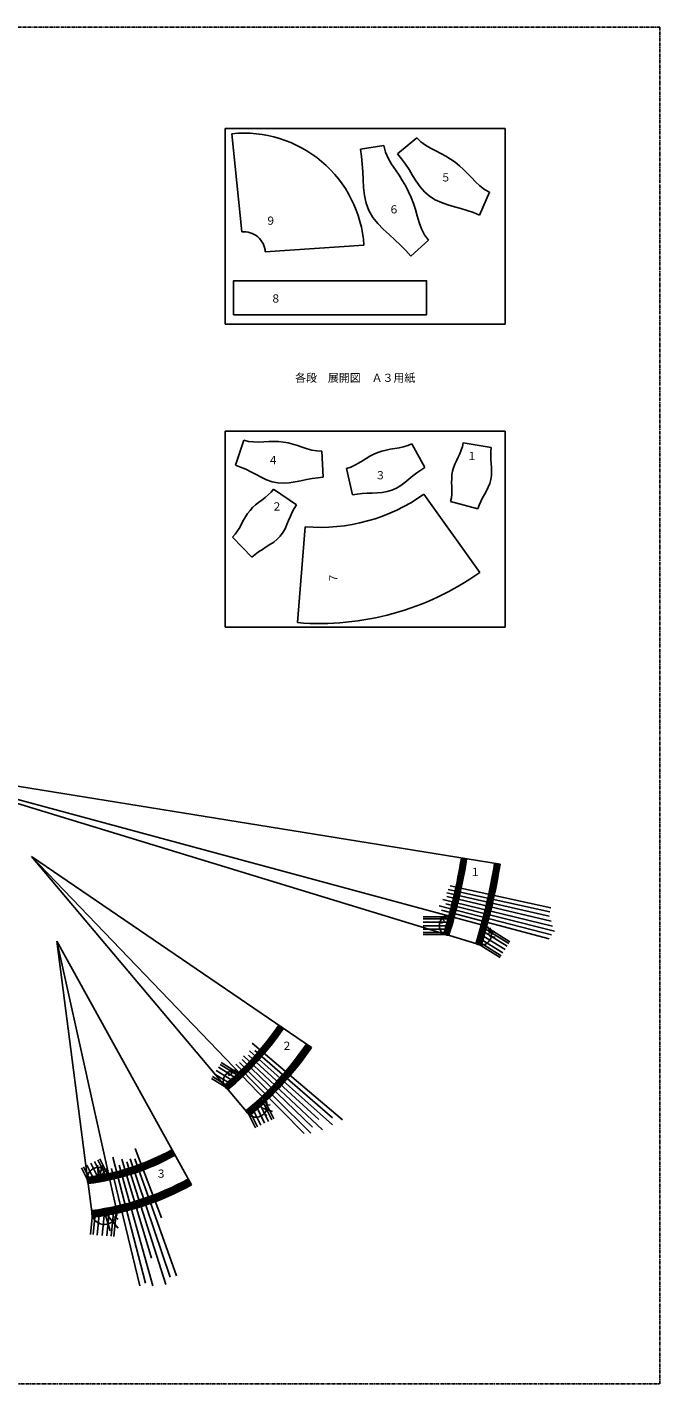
# Model space of a CAD drawing. Units: millimetres, scale not verified. Extents: x -4768 to -2336, y -3247 to -1259.
# Drawn here: x -3262 to -2336, y -3247 to -1259 of the extents above; entities that cross this region are included whole.
import ezdxf
from ezdxf.enums import TextEntityAlignment as Align

# ---------------------------------------------------------------- set-up
doc = ezdxf.new("R2010")
doc.units = ezdxf.units.MM
doc.linetypes.add('CHAIN1', pattern=[8, 5, -1, 1, -1])
doc.layers.add('0-0', color=7, linetype='Continuous')
doc.styles.add('ＭＳ ゴシック', font='')
doc.styles.get('ＭＳ ゴシック').set_extended_font_data('MS Gothic')

msp = doc.modelspace()

# ---------------------------------------------------------------- linework, layer by layer
at = {"layer": '0-0', "color": 6}
for p, q in [((-2562.629, -1406.862), (-2972.451, -1406.862)), ((-2972.451, -1693.653), (-2972.451, -1406.862)), ((-2562.629, -1406.862), (-2562.629, -1693.653)), ((-2948.125, -1558.742), (-2962.649, -1414.665)), ((-2720.029, -1444.2), (-2691.811, -1420.637)), ((-2679.097, -1431.658), (-2671.686, -1436.005)), ((-2774.369, -1437.408), (-2740.044, -1432.209)), ((-2720.029, -1444.2), (-2714.142, -1451.594)), ((-2714.143, -1451.594), (-2708.561, -1459.315)), ((-2707.981, -1491.633), (-2703.846, -1499.829)), ((-2700.152, -1508.232), (-2703.846, -1499.829)), ((-2585.548, -1500.24), (-2600.229, -1533.944)), ((-2608.979, -1530.373), (-2617.958, -1527.186)), ((-2600.229, -1533.944), (-2608.98, -1530.373)), ((-2674.693, -1570.771), (-2700.536, -1593.95)), ((-2913.745, -1587.808), (-2769.26, -1578.165)), ((-2972.451, -1693.653), (-2562.629, -1693.653)), ((-2562.629, -1850.877), (-2972.451, -1850.877)), ((-2972.451, -2137.668), (-2972.451, -1850.877)), ((-2945.152, -1863.929), (-2957.524, -1900.35)), ((-2945.152, -1863.929), (-2938.109, -1865.722)), ((-2938.105, -1865.723), (-2930.799, -1866.514)), ((-2930.799, -1866.514), (-2923.357, -1866.566)), ((-2699.219, -1869.101), (-2679.985, -1903.964)), ((-2562.629, -1850.877), (-2562.629, -2137.668)), ((-2845.346, -1878.341), (-2852.522, -1876.37)), ((-2838.099, -1879.563), (-2845.345, -1878.341)), ((-2830.83, -1879.751), (-2838.095, -1879.563)), ((-2828.815, -1918.163), (-2830.83, -1879.751)), ((-2794.845, -1905.199), (-2786.242, -1944.075)), ((-2686.105, -1907.63), (-2692.016, -1911.735)), ((-2679.985, -1903.964), (-2686.104, -1907.63)), ((-2901.735, -1935.431), (-2868.015, -1958.46)), ((-2786.242, -1944.075), (-2779.227, -1942.784)), ((-2779.226, -1942.783), (-2772.077, -1941.958)), ((-2599.591, -2057.624), (-2681.325, -1942.883)), ((-2642.275, -1953.798), (-2602.247, -1964.633)), ((-2961.552, -2006.019), (-2933.303, -2035.504)), ((-2896.401, -2009.02), (-2891.927, -2004.381)), ((-2888.085, -1999.207), (-2891.926, -2004.381)), ((-2866.481, -2131.313), (-2855.2, -1990.89)), ((-2972.451, -2137.668), (-2562.629, -2137.668)), ((-2644.837, -2561.402), (-2644.837, -2589.403)), ((-2605.175, -2601.512), (-2589.564, -2576.363)), ((-2968.296, -2815.642), (-2952.684, -2790.494)), ((-2881.804, -2799.472), (-2877.33, -2794.834)), ((-2873.489, -2789.659), (-2877.33, -2794.834)), ((-2912.602, -2832.327), (-2941.998, -2846.879)), ((-3172.943, -2953.45), (-3143.547, -2938.898)), ((-3032.803, -2950.386), (-3038.714, -2954.491)), ((-3026.684, -2946.721), (-3032.802, -2950.386)), ((-3167.831, -2992.938), (-3130.801, -2996.499)), ((-3132.94, -2986.832), (-3125.926, -2985.54)), ((-3125.925, -2985.539), (-3118.776, -2984.714))]:
    msp.add_line(p, q, dxfattribs=at)
at = {"layer": '0-0'}
for p, q in [((-3453.258, -2342.579), (-2589.564, -2576.363)), ((-3453.258, -2342.579), (-2597.481, -2603.862)), ((-3453.258, -2342.579), (-2569.97, -2485.493)), ((-3255.89, -2474.038), (-2912.602, -2832.327)), ((-3255.89, -2474.038), (-2936.315, -2853.629)), ((-3255.89, -2474.038), (-2846.132, -2753.888)), ((-2645.722, -2522.203), (-2496.804, -2555.328)), ((-2643.192, -2517.252), (-2495.783, -2549.037)), ((-2653.647, -2536.868), (-2493.076, -2575.884)), ((-2649.516, -2543.41), (-2489.979, -2583.274)), ((-2648.058, -2532.694), (-2495.038, -2568.824)), ((-2647.709, -2527.261), (-2497.816, -2561.626)), ((-2644.837, -2562.468), (-2682.292, -2562.468)), ((-2644.837, -2562.468), (-2682.292, -2562.468)), ((-2659.216, -2546.476), (-2494.656, -2588.732)), ((-2657.09, -2563.149), (-2651.312, -2568.927)), ((-2655.71, -2552.908), (-2498.152, -2594.459)), ((-2651.398, -2559.561), (-2648.609, -2566.295)), ((-2644.837, -2561.402), (-2644.837, -2589.403)), ((-2644.837, -2565.503), (-2682.292, -2565.503)), ((-2644.837, -2570.045), (-2682.292, -2570.045)), ((-2644.837, -2575.402), (-2682.292, -2575.402)), ((-2644.837, -2580.76), (-2682.292, -2580.76)), ((-2660.195, -2569.041), (-2654.231, -2571.511)), ((-2594.383, -2584.127), (-2559.684, -2605.667)), ((-2591.85, -2580.047), (-2557.151, -2601.587)), ((-2590.158, -2577.321), (-2555.459, -2598.862)), ((-2586.95, -2586.5), (-2577.474, -2584.283)), ((-2586.889, -2581.416), (-2583.459, -2578.954)), ((-3218.926, -2598.257), (-3130.801, -2996.499)), ((-3218.926, -2598.257), (-3021.901, -2955.39)), ((-3218.926, -2598.257), (-3166.56, -3002.758)), ((-2644.837, -2585.302), (-2682.292, -2585.302)), ((-2644.837, -2588.337), (-2682.292, -2588.337)), ((-2604.581, -2600.555), (-2569.881, -2622.095)), ((-2602.889, -2597.829), (-2568.19, -2619.37)), ((-2600.356, -2593.75), (-2565.657, -2615.29)), ((-2597.37, -2588.938), (-2562.67, -2610.478)), ((-2585.267, -2590.927), (-2577.233, -2592.247)), ((-2936.758, -2759.023), (-2815.343, -2867.448)), ((-2933.069, -2747.601), (-2800.48, -2859.958)), ((-2928.902, -2758.501), (-2815.442, -2857.206)), ((-2957.503, -2798.257), (-2982.501, -2782.738)), ((-2954.971, -2794.177), (-2979.968, -2778.658)), ((-2953.278, -2791.451), (-2978.276, -2775.933)), ((-2953.278, -2791.451), (-2978.276, -2775.933)), ((-2956.715, -2778.285), (-2856.735, -2879.96)), ((-2951.366, -2775.792), (-2846.931, -2879.277)), ((-2947.714, -2771.588), (-2844.834, -2870.919)), ((-2945.559, -2765.984), (-2829.876, -2874.815)), ((-2938.112, -2765.312), (-2835.184, -2859.656)), ((-2967.701, -2814.686), (-2992.699, -2799.168)), ((-2966.009, -2811.959), (-2991.007, -2796.441)), ((-2963.477, -2807.88), (-2988.475, -2792.361)), ((-2960.49, -2803.068), (-2985.488, -2787.55)), ((-2970.441, -2789.205), (-2965.977, -2795.423)), ((-2964.548, -2785.729), (-2962.83, -2793.071)), ((-2957.722, -2786.222), (-2958.826, -2792.941)), ((-2932.925, -2842.388), (-2920.344, -2867.802)), ((-2927.3, -2839.603), (-2914.719, -2865.017)), ((-2921.676, -2836.819), (-2909.095, -2862.233)), ((-2919.509, -2842.235), (-2902.97, -2847.82)), ((-2916.907, -2834.458), (-2904.326, -2859.872)), ((-2914.082, -2838.717), (-2906.525, -2838.21)), ((-2913.721, -2832.881), (-2901.14, -2858.295)), ((-2940.879, -2846.326), (-2928.298, -2871.739)), ((-2937.693, -2844.748), (-2925.112, -2870.162)), ((-2917.024, -2848.587), (-2911.413, -2853.494)), ((-3104.183, -2902.216), (-3065.911, -3003.601)), ((-3152.621, -2943.39), (-3163.777, -2920.855)), ((-3147.852, -2941.03), (-3159.009, -2918.494)), ((-3144.666, -2939.452), (-3155.822, -2916.917)), ((-3136.983, -2914.457), (-3089.043, -3099.449)), ((-3123.806, -2917.751), (-3080.593, -3062.896)), ((-3116.382, -2921.423), (-3059.322, -3101.245)), ((-3111.424, -2917.136), (-3052.946, -3090.595)), ((-3104.97, -2917.299), (-3043.868, -3088.366)), ((-3171.824, -2952.897), (-3182.98, -2930.361)), ((-3168.638, -2951.32), (-3179.794, -2928.784)), ((-3163.87, -2948.958), (-3175.026, -2926.424)), ((-3172.943, -2953.45), (-3143.547, -2938.898)), ((-3158.245, -2946.174), (-3169.402, -2923.639)), ((-3158.246, -2946.175), (-3159.568, -2926.465)), ((-3158.245, -2946.174), (-3151.602, -2926.504)), ((-3158.244, -2946.174), (-3144.975, -2930.996)), ((-3139.002, -2931.087), (-3097.705, -3103.063)), ((-3127.585, -2926.419), (-3078.419, -3103.061)), ((-3166.422, -2993.074), (-3169.761, -3027.798)), ((-3162.408, -2993.46), (-3165.748, -3028.184)), ((-3156.402, -2994.037), (-3159.741, -3028.762)), ((-3149.316, -2994.719), (-3152.656, -3029.443)), ((-3149.316, -2994.719), (-3129.395, -3018.878)), ((-3149.316, -2994.719), (-3140.843, -3022.421)), ((-3142.231, -2995.4), (-3145.57, -3030.124)), ((-3136.224, -2995.978), (-3139.563, -3030.702)), ((-3132.211, -2996.364), (-3135.55, -3031.088)), ((-3135.177, -3002.234), (-3129.231, -3005.395))]:
    msp.add_line(p, q, dxfattribs=at)
at = {"layer": '0-0', "color": 4, "linetype": 'CHAIN1'}
msp.add_lwpolyline([(-4768.34, -1258.508), (-4768.34, -3246.925), (-2335.907, -3246.925), (-2335.907, -1258.508)], close=True, dxfattribs=at)
at = {"layer": '0-0', "color": 6}
for points in [[(-2691.811, -1420.637), (-2685.912, -1426.597), (-2679.096, -1431.658)], [(-2774.369, -1437.408), (-2772.884, -1448.291), (-2771.734, -1459.29), (-2770.942, -1470.482), (-2770.399, -1481.911)], [(-2740.044, -1432.209), (-2737.698, -1441.646), (-2733.763, -1450.682), (-2728.727, -1459.287), (-2723.197, -1467.541), (-2717.709, -1475.588), (-2712.597, -1483.58), (-2707.981, -1491.634)], [(-2671.686, -1436.005), (-2664.051, -1439.929), (-2656.505, -1443.746), (-2649.243, -1447.701), (-2642.334, -1451.944), (-2635.766, -1456.55)], [(-2708.56, -1459.316), (-2703.229, -1467.382), (-2698.013, -1475.735)], [(-2585.548, -1500.24), (-2592.925, -1496.254), (-2599.699, -1491.136), (-2605.953, -1485.246), (-2611.866, -1479.021), (-2617.649, -1472.854), (-2623.486, -1466.996), (-2629.501, -1461.557), (-2635.766, -1456.55)], [(-2770.399, -1481.912), (-2769.773, -1493.527), (-2768.536, -1505.155), (-2766.112, -1516.513), (-2762.077, -1527.293)], [(-2698.013, -1475.735), (-2692.681, -1484.171), (-2686.923, -1492.348)], [(-2674.693, -1570.771), (-2680.483, -1562.958), (-2684.952, -1554.174), (-2688.389, -1544.814), (-2691.24, -1535.296), (-2693.959, -1525.943), (-2696.874, -1516.916), (-2700.152, -1508.231)], [(-2686.923, -1492.348), (-2680.443, -1499.855), (-2673.059, -1506.332)], [(-2636.681, -1521.679), (-2646.276, -1518.934), (-2655.741, -1515.706), (-2664.767, -1511.597), (-2673.059, -1506.332)], [(-2749.102, -1546.358), (-2756.326, -1537.263), (-2762.077, -1527.293)], [(-2617.959, -1527.186), (-2627.199, -1524.336), (-2636.68, -1521.679)], [(-2732.352, -1562.579), (-2740.917, -1554.709), (-2749.103, -1546.358)], [(-2700.536, -1593.95), (-2707.989, -1585.882), (-2715.746, -1577.998), (-2723.879, -1570.268), (-2732.351, -1562.579)], [(-2923.356, -1866.566), (-2915.912, -1866.232), (-2908.559, -1865.861)], [(-2908.559, -1865.861), (-2901.341, -1865.723), (-2894.256, -1865.976), (-2887.279, -1866.695)], [(-2866.572, -1871.671), (-2873.481, -1869.578), (-2880.369, -1867.898), (-2887.279, -1866.695)], [(-2699.219, -1869.101), (-2705.047, -1871.79), (-2711.244, -1873.724), (-2717.675, -1875.088), (-2724.185, -1876.143), (-2730.642, -1877.163), (-2736.955, -1878.372), (-2743.08, -1879.922), (-2749.014, -1881.899)], [(-2639.479, -1909.484), (-2638.076, -1904.221), (-2636.195, -1899.048), (-2633.937, -1893.939), (-2631.467, -1888.852), (-2628.997, -1883.746), (-2626.76, -1878.58), (-2624.966, -1873.323), (-2623.765, -1867.956), (-2582.829, -1874.579)], [(-2852.523, -1876.37), (-2859.596, -1874.026), (-2866.572, -1871.671)], [(-2794.845, -1905.199), (-2788.693, -1903.365), (-2782.764, -1900.722), (-2777.036, -1897.496), (-2771.453, -1893.986), (-2765.933, -1890.484), (-2760.396, -1887.22), (-2754.773, -1884.336), (-2749.013, -1881.899)], [(-2582.829, -1874.579), (-2583.481, -1880.311), (-2583.638, -1886.133), (-2583.407, -1892.037), (-2582.963, -1897.999), (-2582.526, -1903.979), (-2582.337, -1909.931), (-2582.612, -1915.802), (-2583.503, -1921.555)], [(-2957.524, -1900.35), (-2949.858, -1903.207), (-2942.303, -1906.522)], [(-2942.302, -1906.522), (-2934.802, -1910.252), (-2927.284, -1914.259)], [(-2927.283, -1914.259), (-2919.662, -1918.273), (-2911.857, -1921.915), (-2903.822, -1924.778), (-2895.562, -1926.545)], [(-2861.696, -1923.335), (-2870.121, -1925.129), (-2878.622, -1926.514), (-2887.132, -1927.089), (-2895.562, -1926.545)], [(-2845.141, -1919.97), (-2853.371, -1921.522), (-2861.695, -1923.336)], [(-2828.815, -1918.163), (-2836.968, -1918.832), (-2845.14, -1919.97)], [(-2709.275, -1925.704), (-2715.251, -1930.174), (-2721.533, -1934.05), (-2728.178, -1937.093)], [(-2692.016, -1911.736), (-2697.782, -1916.223), (-2703.495, -1920.955), (-2709.275, -1925.704)], [(-2639.479, -1909.484), (-2640.37, -1914.858), (-2640.788, -1920.347), (-2640.836, -1925.932), (-2640.682, -1931.585), (-2640.536, -1937.255), (-2640.626, -1942.884), (-2641.158, -1948.414), (-2642.275, -1953.798)], [(-2602.247, -1964.633), (-2600.479, -1959.142), (-2598.223, -1953.772), (-2595.58, -1948.488), (-2592.718, -1943.239), (-2589.855, -1937.969), (-2587.23, -1932.626), (-2585.062, -1927.162), (-2583.503, -1921.555)], [(-2909.468, -1944.136), (-2914.022, -1947.95), (-2918.769, -1951.571), (-2923.497, -1955.156), (-2928.033, -1958.844), (-2932.263, -1962.743), (-2936.127, -1966.926)], [(-2901.735, -1935.431), (-2905.318, -1939.994), (-2909.468, -1944.137)], [(-2772.077, -1941.958), (-2764.784, -1941.515), (-2757.369, -1941.292), (-2749.892, -1941.037)], [(-2749.892, -1941.037), (-2742.454, -1940.442), (-2735.177, -1939.201), (-2728.179, -1937.093)], [(-2954.233, -1996.962), (-2951.219, -1991.845), (-2948.425, -1986.568), (-2945.665, -1981.315), (-2942.771, -1976.236), (-2939.619, -1971.424), (-2936.127, -1966.926)], [(-2868.015, -1958.46), (-2871.371, -1963.829), (-2874.338, -1969.491)], [(-2874.337, -1969.49), (-2877.003, -1975.405), (-2879.508, -1981.486), (-2882.046, -1987.597), (-2884.837, -1993.564), (-2888.085, -1999.206)], [(-2961.552, -2006.019), (-2957.639, -2001.736), (-2954.233, -1996.962)], [(-2933.303, -2035.504), (-2928.557, -2031.312), (-2923.459, -2027.456)], [(-2923.46, -2027.457), (-2918.062, -2023.857), (-2912.474, -2020.388), (-2906.862, -2016.882), (-2901.434, -2013.15), (-2896.402, -2009.02)], [(-2634.561, -2519.113), (-2633.159, -2513.849), (-2631.278, -2508.676), (-2629.02, -2503.567), (-2626.55, -2498.481), (-2624.08, -2493.374), (-2621.843, -2488.208), (-2620.049, -2482.951), (-2618.848, -2477.584)], [(-2577.911, -2484.207), (-2578.564, -2489.94), (-2578.721, -2495.761), (-2578.49, -2501.665), (-2578.045, -2507.628), (-2577.609, -2513.608), (-2577.42, -2519.559), (-2577.695, -2525.431), (-2578.586, -2531.183)], [(-2634.561, -2519.113), (-2635.453, -2524.487), (-2635.87, -2529.975), (-2635.919, -2535.561), (-2635.764, -2541.213), (-2635.618, -2546.883), (-2635.708, -2552.513), (-2636.241, -2558.042), (-2637.358, -2563.426)], [(-2597.33, -2574.261), (-2595.562, -2568.77), (-2593.306, -2563.401), (-2590.662, -2558.116), (-2587.8, -2552.867), (-2584.938, -2547.598), (-2582.313, -2542.254), (-2580.145, -2536.79), (-2578.586, -2531.183)], [(-2894.872, -2734.589), (-2899.426, -2738.402), (-2904.173, -2742.024), (-2908.901, -2745.609), (-2913.437, -2749.296), (-2917.666, -2753.196), (-2921.531, -2757.378)], [(-2887.138, -2725.883), (-2890.721, -2730.446), (-2894.872, -2734.589)], [(-2939.637, -2787.415), (-2936.622, -2782.297), (-2933.829, -2777.02), (-2931.068, -2771.768), (-2928.175, -2766.688), (-2925.022, -2761.876), (-2921.531, -2757.378)], [(-2859.741, -2759.942), (-2862.406, -2765.857), (-2864.911, -2771.938), (-2867.45, -2778.049), (-2870.241, -2784.016), (-2873.488, -2789.658)], [(-2853.419, -2748.912), (-2856.775, -2754.281), (-2859.742, -2759.943)], [(-2946.956, -2796.472), (-2943.043, -2792.189), (-2939.636, -2787.415)], [(-2908.863, -2817.909), (-2903.466, -2814.31), (-2897.878, -2810.841), (-2892.266, -2807.334), (-2886.838, -2803.602), (-2881.805, -2799.473)], [(-2918.706, -2825.956), (-2913.96, -2821.764), (-2908.862, -2817.909)], [(-3045.918, -2911.858), (-3051.746, -2914.546), (-3057.943, -2916.481), (-3064.373, -2917.844), (-3070.883, -2918.9), (-3077.34, -2919.919), (-3083.653, -2921.128), (-3089.779, -2922.679), (-3095.712, -2924.656)], [(-3141.543, -2947.956), (-3135.392, -2946.122), (-3129.462, -2943.479), (-3123.735, -2940.253), (-3118.151, -2936.743), (-3112.632, -2933.241), (-3107.094, -2929.977), (-3101.472, -2927.093), (-3095.712, -2924.656)], [(-3038.714, -2954.492), (-3044.481, -2958.979), (-3050.193, -2963.712), (-3055.973, -2968.461)], [(-3096.59, -2983.794), (-3089.152, -2983.199), (-3081.876, -2981.957), (-3074.877, -2979.849)], [(-3055.974, -2968.461), (-3061.95, -2972.93), (-3068.232, -2976.806), (-3074.877, -2979.849)], [(-3118.775, -2984.714), (-3111.483, -2984.271), (-3104.068, -2984.049), (-3096.591, -2983.794)]]:
    msp.add_lwpolyline(points, dxfattribs=at)
msp.add_lwpolyline([(-2960.154, -1680.121), (-2960.154, -1630.121), (-2677.554, -1630.121), (-2677.554, -1680.121)], close=True, dxfattribs=at)
for centre, radius, start, end in [((-2944.985, -1589.893), 176.116, 3.81831, 95.75638), ((-2944.985, -1589.893), 31.309, 3.81831, 95.75635), ((-2834.108, -1728.405), 263.331, 265.40576, 305.46396), ((-2834.108, -1728.405), 404.207, 265.4062, 305.46393)]:
    msp.add_arc(centre, radius, start, end, dxfattribs=at)
at = {"layer": '0-0'}
for centre, radius, start, end in [((-3453.258, -2342.579), 837.514, 343.02176, 350.80931), ((-3453.258, -2342.579), 837.793, 343.02176, 350.80931), ((-3453.258, -2342.579), 838.594, 343.02176, 350.80931), ((-3453.258, -2342.579), 839.813, 343.02176, 350.80931), ((-3453.258, -2342.579), 841.28, 343.02176, 350.80931), ((-3453.258, -2342.579), 842.779, 343.02176, 350.80931), ((-3453.258, -2342.579), 844.073, 343.02176, 350.80931), ((-3453.258, -2342.579), 844.951, 343.02176, 350.80931), ((-3453.258, -2342.579), 845.262, 343.02176, 350.80931), ((-3453.258, -2342.579), 886.73, 343.02176, 350.80931), ((-3453.258, -2342.579), 887.02, 343.02176, 350.80931), ((-3453.258, -2342.579), 887.852, 343.02176, 350.80931), ((-3453.258, -2342.579), 889.117, 343.02176, 350.80931), ((-3453.258, -2342.579), 890.639, 343.02176, 350.80931), ((-3453.258, -2342.579), 892.195, 343.02176, 350.80931), ((-3453.258, -2342.579), 893.541, 343.02176, 350.80931), ((-3453.258, -2342.579), 894.453, 343.02176, 350.80931), ((-3453.258, -2342.579), 894.776, 343.02176, 350.80931), ((-2644.837, -2575.402), 14, 90, 270), ((-2597.37, -2588.938), 14.8, 238.16905, 58.16905), ((-3255.89, -2474.038), 438.267, 310.09378, 325.66832), ((-3255.89, -2474.038), 438.549, 310.09378, 325.66832), ((-3255.89, -2474.038), 439.365, 310.09378, 325.66832), ((-3255.89, -2474.038), 440.627, 310.09378, 325.66832), ((-3255.89, -2474.038), 442.179, 310.09378, 325.66832), ((-3255.89, -2474.038), 443.797, 310.09378, 325.66832), ((-3255.89, -2474.038), 445.221, 310.09378, 325.66832), ((-3255.89, -2474.038), 446.199, 310.09378, 325.66832), ((-3255.89, -2474.038), 446.547, 310.09378, 325.66832), ((-3255.89, -2474.038), 487.38, 310.09378, 325.66832), ((-3255.89, -2474.038), 487.678, 310.09378, 325.66832), ((-3255.89, -2474.038), 488.544, 310.09378, 325.66832), ((-3255.89, -2474.038), 489.886, 310.09378, 325.66832), ((-3255.89, -2474.038), 491.538, 310.09378, 325.66832), ((-3255.89, -2474.038), 493.264, 310.09378, 325.66832), ((-3255.89, -2474.038), 494.785, 310.09378, 325.66832), ((-3255.89, -2474.038), 495.831, 310.09378, 325.66832), ((-3255.89, -2474.038), 496.203, 310.09378, 325.66832), ((-2960.49, -2803.068), 14.8, 58.16905, 238.16905), ((-2927.3, -2839.603), 16.4, 206.33815, 26.33815), ((-3218.926, -2598.257), 348.882, 277.37634, 298.88478), ((-3218.926, -2598.257), 349.183, 277.37634, 298.88478), ((-3218.926, -2598.257), 350.064, 277.37634, 298.88478), ((-3218.926, -2598.257), 351.445, 277.37634, 298.88478), ((-3218.926, -2598.257), 353.17, 277.37634, 298.88478), ((-3218.926, -2598.257), 354.997, 277.37634, 298.88478), ((-3218.926, -2598.257), 356.626, 277.37634, 298.88478), ((-3218.926, -2598.257), 357.754, 277.37634, 298.88478), ((-3218.926, -2598.257), 358.158, 277.37634, 298.88478), ((-3158.245, -2946.174), 16.4, 26.33792, 206.33792), ((-3218.926, -2598.257), 397.975, 277.37634, 298.88478), ((-3218.926, -2598.257), 398.293, 277.37634, 298.88478), ((-3218.926, -2598.257), 399.224, 277.37634, 298.88478), ((-3218.926, -2598.257), 400.689, 277.37634, 298.88478), ((-3218.926, -2598.257), 402.527, 277.37634, 298.88478), ((-3218.926, -2598.257), 404.481, 277.37634, 298.88478), ((-3218.926, -2598.257), 406.229, 277.37634, 298.88478), ((-3218.926, -2598.257), 407.442, 277.37634, 298.88478), ((-3218.926, -2598.257), 407.876, 277.37634, 298.88478), ((-3149.316, -2994.719), 18.6, 174.50732, 354.50732)]:
    msp.add_arc(centre, radius, start, end, dxfattribs=at)

# ---------------------------------------------------------------- texts
at = {"layer": '0-0', "color": 3, "style": 'ＭＳ ゴシック', "width": 0.95}
for s, p in [('５', (-2656.979, -1488.256)), ('６', (-2732.922, -1535.064)), ('９', (-2913.425, -1551.686)), ('８', (-2905.961, -1665.794)), ('４', (-2910.049, -1902.599)), ('１', (-2618.631, -1896.57)), ('３', (-2752.862, -1924.752)), ('２', (-2904.382, -1970.455)), ('１', (-2613.714, -2506.198)), ('２', (-2889.786, -2760.908)), ('３', (-3073.934, -2948.369))]:
    msp.add_text(s, height=11.73, dxfattribs=at).set_placement(p, align=Align.BOTTOM_LEFT)
at = {"layer": '0-0', "color": 3, "style": 'ＭＳ ゴシック'}
msp.add_text('各段\u3000展開図\u3000Ａ３用紙', height=11.73, dxfattribs=at).set_placement((-2870.061, -1781.991), align=Align.BOTTOM_LEFT)
at = {"layer": '0-0', "color": 3, "style": 'ＭＳ ゴシック', "width": 0.95}
msp.add_text('７', height=11.73, rotation=90, dxfattribs=at).set_placement((-2804.497, -2073.605), align=Align.BOTTOM_LEFT)

doc.saveas('drawing.dxf')
